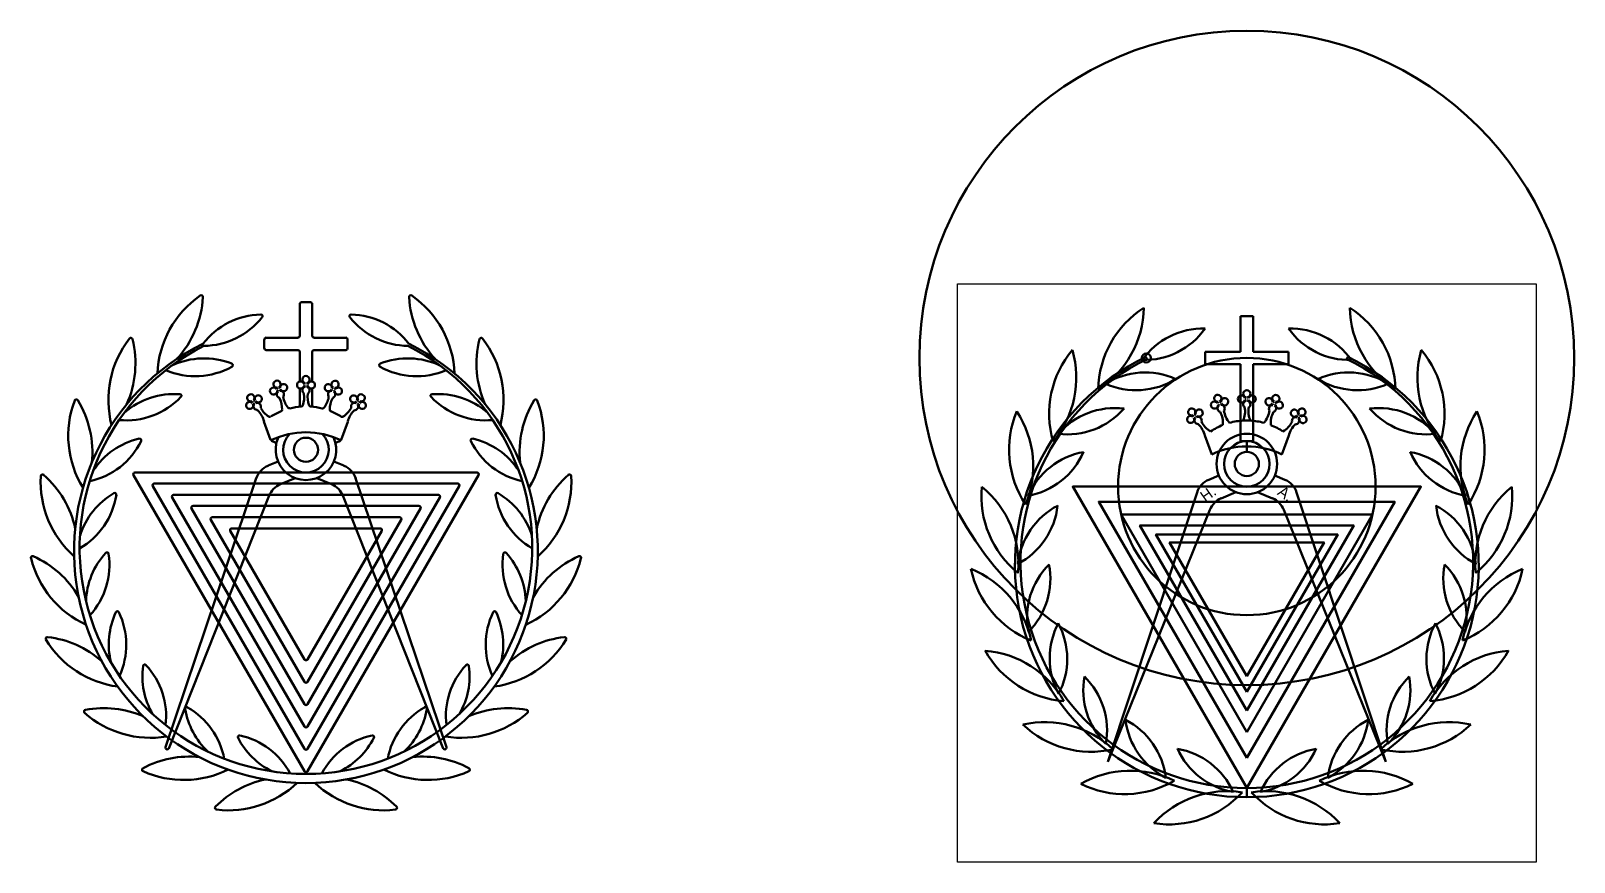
# Model space of a CAD drawing. Header units: inches. Extents: x -20 to 466, y -168 to 20.
# Drawn here: x 355.2 to 466.4, y -167.9 to -108 of the extents above.
import ezdxf

# ---------------------------------------------------------------- set-up
doc = ezdxf.new("R2010")
doc.units = ezdxf.units.IN
doc.header["$MEASUREMENT"] = 0
for name, color, linetype, lineweight in [('compasses - outline', 7, 'Continuous', 50), ('cross - outline', 7, 'Continuous', 50), ('crown - outline', 7, 'Continuous', 50), ('crown - text', 7, 'Continuous', 50), ('laurels - outline', 7, 'Continuous', 50), ('triangles - green', 7, 'Continuous', 50), ('triangles - white', 7, 'Continuous', 50)]:
    doc.layers.add(name, color=color, linetype=linetype, lineweight=lineweight)
doc.layers.add('image', color=7, linetype='Continuous', transparency=0.9)
doc.styles.get("Standard").update_dxf_attribs({"font": 'arial.ttf'})
picture_1 = doc.add_image_def('image1.jpg', size_in_pixel=(300, 300))

# ---------------------------------------------------------------- blocks, each defined once
blk = doc.blocks.new('*U3')
at = {"layer": 'laurels - outline'}
for centre, radius, start, end in [((0.06, 5.37), 5.41, 279.7494, 335.8944), ((5.92, -2.18), 5.41, 99.7494, 155.8944), ((1.43, -7.07), 7.16, 42.7473, 98.8923), ((5.59, 4.86), 7.16, 222.7473, 278.8923)]:
    blk.add_arc(centre, radius, start, end, dxfattribs=at)
blk = doc.blocks.new('*U4')
at = {"layer": 'laurels - outline', "color": 0, "linetype": 'ByBlock', "lineweight": -2, "transparency": 16777216}
for p, rotation in [((10.95, 14.03), 138.4152199003649), ((14.13, 10.21), 121.113317412959), ((16.02, 5.63), 103.8114149255531), ((16.47, 0.68), 86.50951243814723), ((15.42, -4.17), 69.20760995074136), ((12.98, -8.49), 51.9057074633355), ((9.37, -11.89), 34.60380497592958), ((4.91, -14.07), 17.3019024885237)]:
    blk.add_blockref('*U3', p, dxfattribs=dict(at, rotation=rotation))
blk.add_blockref('*U3', (0, -14.81), dxfattribs=at)
blk = doc.blocks.new('*U5')
at = {"layer": 'laurels - outline'}
for centre, radius, start, end in [((0.06, 5.37), 5.41, 279.7494, 335.8944), ((5.92, -2.18), 5.41, 99.7494, 155.8944), ((1.43, -7.07), 7.16, 42.7473, 98.8923), ((5.59, 4.86), 7.16, 222.7473, 278.8923)]:
    blk.add_arc(centre, radius, start, end, dxfattribs=at)
blk = doc.blocks.new('*U6')
at = {"layer": 'laurels - outline', "color": 0, "linetype": 'ByBlock', "lineweight": -2, "transparency": 16777216}
for p, rotation in [((10.95, 14.03), 138.4152199003649), ((14.13, 10.21), 121.113317412959), ((16.02, 5.63), 103.8114149255531), ((16.47, 0.68), 86.50951243814723), ((15.42, -4.17), 69.20760995074136), ((12.98, -8.49), 51.9057074633355), ((9.37, -11.89), 34.60380497592958), ((4.91, -14.07), 17.3019024885237)]:
    blk.add_blockref('*U5', p, dxfattribs=dict(at, rotation=rotation))
blk.add_blockref('*U5', (0, -14.81), dxfattribs=at)

msp = doc.modelspace()

# ---------------------------------------------------------------- linework, layer by layer
at = {"layer": 'compasses - outline'}
for p, q in [((442.78, -138.33), (442.78, -137.56)), ((373, -139.02), (372.28, -139.32)), ((377.03, -139.02), (377.75, -139.32)), ((440.77, -140.04), (440.05, -140.34)), ((444.79, -140.04), (445.51, -140.34)), ((371.43, -140.23), (364.9, -159.61)), ((374.24, -140.22), (373.17, -140.66)), ((375.79, -140.22), (376.86, -140.66)), ((378.59, -140.23), (385.13, -159.61)), ((372.36, -141.48), (365.13, -159.7)), ((377.67, -141.48), (384.9, -159.7)), ((439.2, -141.25), (432.77, -160.67)), ((442, -141.23), (440.93, -141.68)), ((443.56, -141.23), (444.63, -141.68)), ((446.36, -141.25), (452.79, -160.67)), ((440.12, -142.5), (432.77, -160.67)), ((445.44, -142.5), (452.79, -160.67))]:
    msp.add_line(p, q, dxfattribs=at)
for centre, radius in [((375.01, -138.18), 0.872), ((442.78, -139.2), 2.18), ((442.78, -139.2), 1.64), ((442.78, -139.2), 0.872)]:
    msp.add_circle(centre, radius, dxfattribs=at)
for centre, radius, start, end in [((375.01, -138.18), 2.18, 155.4383, 24.5617), ((375.01, -138.18), 1.64, 136.1836, 43.8164), ((372.86, -140.71), 1.5, 112.6289, 161.6742), ((377.17, -140.71), 1.5, 18.3258, 67.3711), ((373.75, -142.05), 1.5, 112.6289, 157.9669), ((376.28, -142.05), 1.5, 22.0331, 67.3711), ((440.62, -141.72), 1.5, 112.6289, 161.6742), ((444.94, -141.72), 1.5, 18.3258, 67.3711), ((441.51, -143.06), 1.5, 112.6289, 157.9669), ((444.05, -143.06), 1.5, 22.0331, 67.3711), ((365.02, -159.65), 0.125, 161.6742, 337.9669), ((385.01, -159.65), 0.125, 202.0331, 18.3258)]:
    msp.add_arc(centre, radius, start, end, dxfattribs=at)
at = {"layer": 'cross - outline'}
for p, q in [((374.56, -127.67), (374.56, -129.97)), ((375.34, -127.55), (374.69, -127.55)), ((375.46, -127.67), (375.46, -129.97)), ((443.23, -128.56), (442.33, -128.56)), ((442.33, -128.56), (442.33, -131.11)), ((443.23, -128.56), (443.23, -131.11)), ((372.01, -130.87), (372.01, -130.22)), ((372.14, -130.1), (374.44, -130.1)), ((374.44, -131), (372.14, -131)), ((374.56, -131.12), (374.56, -133.26)), ((375.46, -131.12), (375.46, -133.26)), ((375.59, -130.1), (377.89, -130.1)), ((377.89, -131), (375.59, -131)), ((378.01, -130.22), (378.01, -130.87)), ((439.78, -132.01), (439.78, -131.11)), ((439.78, -131.11), (442.33, -131.11)), ((443.23, -131.11), (445.78, -131.11)), ((445.78, -131.11), (445.78, -132.01)), ((442.33, -132.01), (439.78, -132.01)), ((442.33, -132.01), (442.33, -137.56)), ((445.78, -132.01), (443.23, -132.01)), ((443.23, -132.01), (443.23, -137.56)), ((374.56, -133.76), (374.56, -135.07)), ((375.46, -133.76), (375.46, -135.07)), ((442.33, -137.56), (443.23, -137.56))]:
    msp.add_line(p, q, dxfattribs=at)
for centre, start, end in [((374.69, -127.67), 90, 180), ((375.34, -127.67), 0, 90), ((374.44, -129.97), 270, 0), ((375.59, -129.97), 180, 270), ((372.14, -130.22), 90, 180), ((372.14, -130.87), 180, 270), ((374.44, -131.12), 0, 90), ((375.59, -131.12), 90, 180), ((377.89, -130.22), 0, 90), ((377.89, -130.87), 270, 0)]:
    msp.add_arc(centre, 0.125, start, end, dxfattribs=at)
at = {"layer": 'crown - outline'}
for p, q in [((372.47, -137.46), (371.99, -136.15)), ((377.56, -137.46), (378.03, -136.16)), ((440.25, -138.52), (439.76, -137.16)), ((445.31, -138.52), (445.8, -137.16))]:
    msp.add_line(p, q, dxfattribs=at)
for centre, radius, start, end in [((372.93, -133.45), 0.258, 300.5168, 276.1097), ((374.63, -133.51), 0.258, 12.2035, 347.7965), ((375.01, -133.12), 0.258, 282.2035, 257.7965), ((374.69, -133.18), 0.331, 305.1286, 324.8714), ((375.34, -133.18), 0.331, 215.1286, 234.8714), ((375.4, -133.51), 0.258, 192.2035, 167.7965), ((377.11, -133.46), 0.258, 263.84, 239.433), ((371.04, -134.44), 0.258, 318.9307, 294.5236), ((371.58, -134.51), 0.258, 228.9307, 204.5236), ((372.68, -133.94), 0.258, 30.5168, 6.1097), ((372.64, -133.62), 0.331, 323.4418, 343.1847), ((373.17, -134.19), 0.258, 120.5168, 244.1259), ((372.84, -134.23), 0.331, 53.4418, 73.1847), ((373.25, -133.41), 0.331, 233.4418, 253.1847), ((373, -134.53), 0.125, 27.1761, 64.1259), ((371.63, -135.23), 1.66, 357.974, 27.1761), ((373.46, -134.03), 0.331, 143.4418, 163.1847), ((373.17, -134.19), 0.258, 332.5777, 96.1097), ((373.41, -133.7), 0.258, 210.5168, 186.1097), ((373.51, -134.36), 0.125, 152.5777, 189.4345), ((375.03, -134.11), 1.67, 189.4345, 218.6155), ((375.01, -133.89), 0.258, 102.2035, 225.8126), ((373.23, -134.4), 1.66, 339.6607, 8.8628), ((374.75, -134.17), 0.125, 8.8628, 45.8126), ((374.69, -133.83), 0.331, 35.1286, 54.8714), ((375.34, -133.83), 0.331, 125.1286, 144.8714), ((375.01, -133.89), 0.258, 314.2644, 77.7965), ((376.8, -134.4), 1.67, 171.1212, 200.3022), ((375.28, -134.17), 0.125, 134.2644, 171.1212), ((375.01, -134.12), 1.66, 321.2972, 350.4993), ((376.62, -133.71), 0.258, 353.84, 329.433), ((376.86, -134.19), 0.258, 83.84, 207.4491), ((376.52, -134.37), 0.125, 350.4993, 27.4491), ((378.4, -135.24), 1.67, 152.7577, 181.9387), ((376.58, -134.03), 0.331, 16.7651, 36.5079), ((376.78, -133.42), 0.331, 286.7651, 306.5079), ((377.03, -134.54), 0.125, 115.9009, 152.7577), ((376.86, -134.19), 0.258, 295.9009, 59.433), ((377.19, -134.24), 0.331, 106.7651, 126.5079), ((377.4, -133.62), 0.331, 196.7651, 216.5079), ((377.35, -133.95), 0.258, 173.84, 149.433), ((378.45, -134.52), 0.258, 335.4765, 311.0695), ((378.99, -134.44), 0.258, 245.4765, 221.0695), ((440.69, -134.47), 0.258, 300.5168, 276.1097), ((441.18, -134.72), 0.258, 210.5168, 186.1097), ((442.39, -134.52), 0.258, 12.2035, 347.7965), ((442.78, -134.14), 0.258, 282.2035, 257.7965), ((442.45, -134.2), 0.331, 305.1286, 324.8714), ((443.1, -134.2), 0.331, 215.1286, 234.8714), ((443.17, -134.52), 0.258, 192.2035, 167.7965), ((444.38, -134.72), 0.258, 353.84, 329.433), ((444.87, -134.48), 0.258, 263.84, 239.433), ((370.96, -134.98), 0.258, 48.9307, 24.5236), ((370.82, -134.68), 0.331, 341.8557, 1.5986), ((371.2, -135.2), 0.331, 71.8557, 91.5986), ((371.34, -134.29), 0.331, 251.8557, 271.5986), ((371.5, -135.05), 0.258, 138.9307, 262.5397), ((371.73, -134.81), 0.331, 161.8557, 181.5986), ((371.5, -135.05), 0.258, 350.9915, 114.5236), ((371.45, -135.43), 0.125, 45.59, 82.5397), ((370.38, -136.53), 1.66, 13.7817, 45.59), ((371.88, -135.11), 0.125, 170.9915, 207.8483), ((373.24, -134.39), 1.67, 207.8483, 237.0293), ((375.01, -139.76), 4.71, 112.3232, 122.5772), ((373.17, -135.29), 0.125, 292.3232, 357.974), ((373.82, -135.07), 0.125, 218.6155, 284.1634), ((375.01, -139.76), 4.71, 94.0099, 104.1634), ((374.67, -134.94), 0.125, 274.0099, 339.6607), ((375.36, -134.94), 0.125, 200.3022, 265.8501), ((375.01, -139.76), 4.71, 75.6464, 85.8501), ((376.21, -135.08), 0.125, 255.6464, 321.2972), ((376.86, -135.3), 0.125, 181.9387, 247.4866), ((375.01, -139.76), 4.71, 57.2829, 67.4866), ((376.79, -134.4), 1.66, 302.9337, 332.1358), ((379.65, -136.54), 1.67, 134.3942, 166.1721), ((378.15, -135.12), 0.125, 332.1358, 9.0856), ((378.52, -135.06), 0.258, 65.4765, 189.0856), ((378.57, -135.44), 0.125, 97.5374, 134.3942), ((378.52, -135.06), 0.258, 277.5374, 41.0695), ((378.3, -134.82), 0.331, 358.4016, 18.1444), ((378.69, -134.3), 0.331, 268.4016, 288.1444), ((378.82, -135.21), 0.331, 88.4016, 108.1444), ((379.07, -134.98), 0.258, 155.4765, 131.0695), ((379.21, -134.69), 0.331, 178.4016, 198.1444), ((438.81, -135.45), 0.258, 318.9307, 294.5236), ((439.35, -135.53), 0.258, 228.9307, 204.5236), ((440.45, -134.96), 0.258, 30.5168, 6.1097), ((440.4, -134.63), 0.331, 323.4418, 343.1847), ((440.93, -135.2), 0.258, 120.5168, 252.4051), ((440.61, -135.25), 0.331, 53.4418, 73.1847), ((441.02, -134.43), 0.331, 233.4418, 253.1847), ((439.4, -136.25), 1.66, 355.1382, 28.7998), ((441.22, -135.04), 0.331, 143.4418, 163.1847), ((440.93, -135.2), 0.258, 324.3208, 96.1097), ((442.79, -135.13), 1.67, 187.8186, 221.4399), ((442.78, -134.91), 0.258, 102.2035, 234.0918), ((440.99, -135.42), 1.66, 336.8249, 10.4865), ((442.45, -134.85), 0.331, 35.1286, 54.8714), ((443.1, -134.85), 0.331, 125.1286, 144.8714), ((442.78, -134.91), 0.258, 306.0075, 77.7965), ((444.57, -135.42), 1.67, 169.5053, 203.1266), ((442.77, -135.13), 1.66, 318.4614, 352.123), ((444.63, -135.21), 0.258, 83.84, 215.7283), ((446.17, -136.26), 1.67, 151.1418, 184.7631), ((444.34, -135.05), 0.331, 16.7651, 36.5079), ((444.55, -134.43), 0.331, 286.7651, 306.5079), ((444.63, -135.21), 0.258, 287.644, 59.433), ((444.96, -135.25), 0.331, 106.7651, 126.5079), ((445.16, -134.64), 0.331, 196.7651, 216.5079), ((445.12, -134.96), 0.258, 173.84, 149.433), ((446.21, -135.54), 0.258, 335.4765, 311.0695), ((446.75, -135.46), 0.258, 245.4765, 221.0695), ((372.11, -136.11), 0.125, 193.7817, 200), ((372.4, -135.69), 0.125, 237.0293, 302.5772), ((377.62, -135.69), 0.125, 237.2829, 302.9337), ((377.91, -136.11), 0.125, 340, 346.1721), ((438.73, -135.99), 0.258, 48.9307, 24.5236), ((438.58, -135.69), 0.331, 341.8557, 1.5986), ((438.97, -136.22), 0.331, 71.8557, 91.5986), ((439.1, -135.31), 0.331, 251.8557, 271.5986), ((439.27, -136.07), 0.258, 138.9307, 270.819), ((439.49, -135.83), 0.331, 161.8557, 181.5986), ((439.27, -136.07), 0.258, 342.7346, 114.5236), ((438.14, -137.55), 1.66, 13.552, 47.2137), ((441.01, -135.41), 1.67, 206.2325, 239.8538), ((442.77, -140.78), 4.71, 111.3736, 123.525), ((442.77, -140.78), 4.71, 93.0603, 105.1112), ((442.77, -140.78), 4.71, 86.7979, 93.0603), ((442.77, -140.78), 4.71, 74.6968, 86.7979), ((442.77, -140.78), 4.71, 56.3333, 68.4344), ((444.55, -135.42), 1.66, 300.0979, 333.7595), ((447.42, -137.56), 1.67, 132.7783, 166.3996), ((446.29, -136.08), 0.258, 65.4765, 197.3648), ((446.29, -136.08), 0.258, 269.2805, 41.0695), ((446.07, -135.83), 0.331, 358.4016, 18.1444), ((446.45, -135.31), 0.331, 268.4016, 288.1444), ((446.59, -136.22), 0.331, 88.4016, 108.1444), ((446.83, -136), 0.258, 155.4765, 131.0695), ((446.98, -135.7), 0.331, 178.4016, 198.1444), ((372.59, -137.41), 0.125, 200, 244.7681), ((375.01, -142.74), 5.82, 64.3624, 115.6376), ((375.01, -132.27), 5.82, 244.7681, 248.6117), ((375.01, -132.27), 5.82, 291.3883, 295.2319), ((377.44, -137.41), 0.125, 295.2319, 340), ((442.78, -143.76), 5.82, 64.2586, 115.7414)]:
    msp.add_arc(centre, radius, start, end, dxfattribs=at)
at = {"layer": 'laurels - outline'}
for p, q in [((435.57, -131.64), (435.51, -131.49)), ((449.99, -131.64), (450.05, -131.49)), ((442.78, -162.56), (442.78, -163.21))]:
    msp.add_line(p, q, dxfattribs=at)
for centre, radius in [((442.78, -131.56), 23.58), ((442.78, -140.83), 9.27), ((435.54, -131.56), 0.326)]:
    msp.add_circle(centre, radius, dxfattribs=at)
for centre, radius, start, end in [((371.47, -132.96), 7.16, 124.6648, 177.7768), ((360.44, -126.79), 7.16, 317.4617, 356.8651), ((367.47, -127.17), 0.125, 356.8651, 124.6648), ((382.56, -127.17), 0.125, 55.3352, 183.1349), ((389.59, -126.79), 7.16, 183.1349, 222.5383), ((378.56, -132.96), 7.16, 2.2232, 55.3352), ((371.87, -133.8), 5.37, 91.1981, 142.7276), ((367.62, -125.32), 5.37, 270.4188, 321.9874), ((371.76, -128.55), 0.125, 321.9874, 91.1981), ((378.27, -128.55), 0.125, 88.8019, 218.0126), ((382.41, -125.32), 5.37, 218.0126, 269.5812), ((378.16, -133.8), 5.37, 37.2724, 88.8019), ((439.63, -134.81), 5.37, 88.5202, 144.6652), ((435.39, -126.34), 5.37, 268.5202, 324.6652), ((445.93, -134.81), 5.37, 35.3348, 91.4798), ((450.17, -126.34), 5.37, 215.3348, 271.4798), ((375.01, -145.5), 16.7, 116.3992, 63.6008), ((375.01, -145.5), 16.7, 116.3992, 63.6008), ((375.01, -145.24), 16.3, 116.8111, 63.1889), ((367.94, -134.58), 7.16, 141.9667, 194.7662), ((355.57, -131.96), 7.16, 335.6082, 14.167), ((362.4, -130.24), 0.125, 14.167, 141.9667), ((394.45, -131.96), 7.16, 165.833, 204.3918), ((387.63, -130.24), 0.125, 38.0333, 165.833), ((382.09, -134.58), 7.16, 345.2338, 38.0333), ((367.04, -127.47), 5.41, 246.8393, 299.1804), ((367.67, -137), 5.41, 68.3453, 115.2352), ((369.62, -132.09), 0.125, 299.1804, 68.3453), ((380.41, -132.09), 0.125, 111.6547, 240.8196), ((382.99, -127.47), 5.41, 240.8196, 293.1607), ((382.36, -137), 5.41, 64.7648, 111.6547), ((442.78, -146.52), 16.7, 115.8218, 64.1782), ((442.78, -146.26), 16.3, 116.2374, 63.7626), ((362.08, -130.65), 5.41, 264.4828, 316.4823), ((365.51, -139.57), 5.41, 85.6472, 131.102), ((365.92, -134.29), 0.125, 316.4823, 85.6472), ((384.11, -134.29), 0.125, 94.3528, 223.5177), ((387.95, -130.65), 5.41, 223.5177, 275.5172), ((384.52, -139.57), 5.41, 48.898, 94.3528), ((365.05, -137.17), 7.16, 159.2686, 211.6868), ((358.47, -134.68), 0.125, 31.4689, 159.2686), ((352.47, -138.35), 7.16, 353.895, 31.4689), ((397.56, -138.35), 7.16, 148.5311, 186.105), ((384.98, -137.17), 7.16, 328.3132, 20.7314), ((391.56, -134.68), 0.125, 20.7314, 148.5311), ((358.29, -135.16), 5.41, 282.2072, 333.7842), ((364.22, -142.65), 5.41, 102.9491, 146.766), ((363.03, -137.5), 0.125, 333.7842, 102.9491), ((387, -137.5), 0.125, 77.0509, 206.2158), ((391.74, -135.16), 5.41, 206.2158, 257.7928), ((385.81, -142.65), 5.41, 33.234, 77.0509), ((356.04, -140.08), 0.125, 48.7708, 176.5705), ((351.4, -145.38), 7.16, 12.2175, 48.7708), ((398.63, -145.38), 7.16, 131.2292, 167.7825), ((393.99, -140.08), 0.125, 3.4295, 131.2292), ((363.06, -140.5), 7.16, 176.5705, 228.5716), ((386.97, -140.5), 7.16, 311.4284, 3.4295), ((356.01, -140.6), 5.41, 299.9752, 351.0861), ((363.9, -145.99), 5.41, 120.251, 162.3948), ((361.23, -141.42), 0.125, 351.0861, 120.251), ((388.8, -141.42), 0.125, 59.749, 188.9139), ((394.02, -140.6), 5.41, 188.9139, 240.0248), ((386.13, -145.99), 5.41, 17.6052, 59.749), ((364.58, -149.27), 5.41, 137.5529, 178.1197), ((360.68, -145.7), 0.125, 8.388, 137.5529), ((389.35, -145.7), 0.125, 42.4471, 171.612), ((385.44, -149.27), 5.41, 1.8803, 42.4471), ((355.32, -145.97), 0.125, 66.0727, 193.8724), ((362.16, -144.28), 7.16, 193.8724, 245.4573), ((352.47, -152.4), 7.16, 30.4924, 66.0727), ((355.45, -146.47), 5.41, 317.7454, 8.388), ((394.58, -146.47), 5.41, 171.612, 222.2546), ((387.87, -144.28), 7.16, 294.5427, 346.1276), ((397.56, -152.4), 7.16, 113.9273, 149.5076), ((394.71, -145.97), 0.125, 346.1276, 113.9273), ((366.22, -152.19), 5.41, 154.8548, 194.0411), ((361.43, -149.94), 0.125, 25.6899, 154.8548), ((356.66, -152.24), 5.41, 335.4757, 25.6899), ((393.37, -152.24), 5.41, 154.3101, 204.5243), ((388.6, -149.94), 0.125, 25.1452, 154.3101), ((383.81, -152.19), 5.41, 345.9589, 25.1452), ((356.39, -151.8), 0.125, 83.3746, 211.1743), ((362.41, -148.15), 7.16, 211.1743, 262.3811), ((355.58, -158.79), 7.16, 48.6546, 83.3746), ((387.62, -148.15), 7.16, 277.6189, 328.8257), ((394.45, -158.79), 7.16, 96.6254, 131.3454), ((393.64, -151.8), 0.125, 328.8257, 96.6254), ((368.64, -154.5), 5.41, 172.1567, 210.2361), ((363.4, -153.78), 0.125, 42.9918, 172.1567), ((359.53, -157.39), 5.41, 353.1274, 42.9918), ((390.5, -157.39), 5.41, 137.0082, 186.8726), ((381.39, -154.5), 5.41, 329.7639, 7.8433), ((386.63, -153.78), 0.125, 7.8433, 137.0082), ((366.43, -156.85), 0.125, 60.2937, 189.4586), ((383.6, -156.85), 0.125, 350.5414, 119.7063), ((359.15, -157.04), 0.125, 100.6765, 228.4762), ((363.81, -151.78), 7.16, 228.4762, 279.3779), ((360.45, -163.96), 7.16, 66.6537, 100.6765), ((371.65, -155.98), 5.41, 189.4586, 226.763), ((363.81, -161.45), 5.41, 10.6681, 60.2937), ((386.22, -161.45), 5.41, 119.7063, 169.3319), ((378.38, -155.98), 5.41, 313.237, 350.5414), ((386.22, -151.78), 7.16, 260.6221, 311.5238), ((389.58, -163.96), 7.16, 79.3235, 113.3463), ((390.88, -157.04), 0.125, 311.5238, 79.3235), ((370.23, -158.89), 0.125, 77.5956, 206.7605), ((374.95, -156.5), 5.41, 206.7605, 243.6633), ((369.1, -164.05), 5.41, 28.0754, 77.5956), ((380.93, -164.05), 5.41, 102.4044, 151.9246), ((375.07, -156.5), 5.41, 296.3367, 333.2395), ((379.8, -158.89), 0.125, 333.2395, 102.4044), ((363.33, -161.24), 0.125, 117.9784, 245.7781), ((366.64, -167.45), 7.16, 84.4509, 117.9784), ((383.39, -167.45), 7.16, 62.0216, 95.5491), ((386.69, -161.24), 0.125, 294.2219, 62.0216), ((366.22, -154.82), 7.16, 245.7781, 296.4766), ((373.58, -168.94), 7.16, 102.0187, 135.2804), ((369.43, -157.01), 7.16, 263.08, 313.6971), ((380.6, -157.01), 7.16, 226.3029, 276.92), ((376.45, -168.94), 7.16, 44.7196, 77.9813), ((383.81, -154.82), 7.16, 243.5234, 294.2219), ((368.58, -163.99), 0.125, 135.2804, 263.08), ((381.45, -163.99), 0.125, 276.92, 44.7196)]:
    msp.add_arc(centre, radius, start, end, dxfattribs=at)
at = {"layer": 'triangles - green'}
for points in [[(375.12, -161.35), (387.45, -140.01, 0.57735), (387.34, -139.82), (362.69, -139.82, 0.57735), (362.58, -140.01), (374.91, -161.35, 0.57735)], [(385.94, -140.62), (364.09, -140.62, 0.57735), (363.98, -140.81), (374.91, -159.74, 0.57735), (375.12, -159.74), (386.05, -140.81, 0.57735)], [(384.55, -141.43), (365.48, -141.43, 0.57735), (365.37, -141.62), (374.91, -158.13, 0.57735), (375.12, -158.13), (384.66, -141.62, 0.57735)], [(383.15, -142.23), (366.88, -142.23, 0.57735), (366.77, -142.42), (374.91, -156.52, 0.57735), (375.12, -156.52), (383.26, -142.42, 0.57735)], [(381.76, -143.04), (368.27, -143.04, 0.57735), (368.16, -143.23), (374.91, -154.91, 0.57735), (375.12, -154.91), (381.87, -143.23, 0.57735)], [(375.12, -153.29), (380.47, -144.03, 0.57735), (380.36, -143.85), (369.67, -143.85, 0.57735), (369.56, -144.03), (374.91, -153.29, 0.57735)]]:
    msp.add_lwpolyline(points, format="xyb", close=True, dxfattribs=at)
for points in [[(442.78, -162.55), (455.32, -140.83), (430.24, -140.83)], [(442.78, -154.5), (448.34, -144.86), (437.22, -144.86)]]:
    msp.add_lwpolyline(points, close=True, dxfattribs=at)
at = {"layer": 'triangles - white'}
for points in [[(442.78, -160.38), (453.44, -141.92), (432.12, -141.92)], [(442.78, -158.53), (451.84, -142.84), (433.72, -142.84)], [(442.78, -156.97), (450.48, -143.63), (435.08, -143.63)], [(442.78, -155.63), (449.33, -144.29), (436.23, -144.29)]]:
    msp.add_lwpolyline(points, close=True, dxfattribs=at)

# ---------------------------------------------------------------- block references
at = {"layer": 'laurels - outline', "extrusion": (0, 0, -1), "zscale": -1}
msp.add_blockref('*U6', (-442.78, -148.07), dxfattribs=at)
at = {"layer": 'laurels - outline'}
msp.add_blockref('*U4', (442.78, -148.07), dxfattribs=at)

# ---------------------------------------------------------------- texts
at = {"layer": 'crown - text', "char_height": 0.8, "attachment_point": 5}
for s, insert, rotation in [('{\\fAlgerian|b0|i0|c0|p82;H.}', (439.99, -141.34), 35.1311), ('{\\fAlgerian|b0|i0|c0|p82;A.}', (445.57, -141.34), 324.8689)]:
    msp.add_mtext_dynamic_manual_height_columns(s, width=1.9759, gutter_width=17.22, heights=[0], dxfattribs=dict(at, insert=insert, rotation=rotation))

# ---------------------------------------------------------------- pictures from other files: only their frames are drawn
at = {"layer": 'image'}
image = msp.add_image(picture_1, insert=(421.95, -167.9), size_in_units=(41.67, 41.67), dxfattribs=at)
image.dxf.flags = 7

doc.saveas('drawing.dxf')
